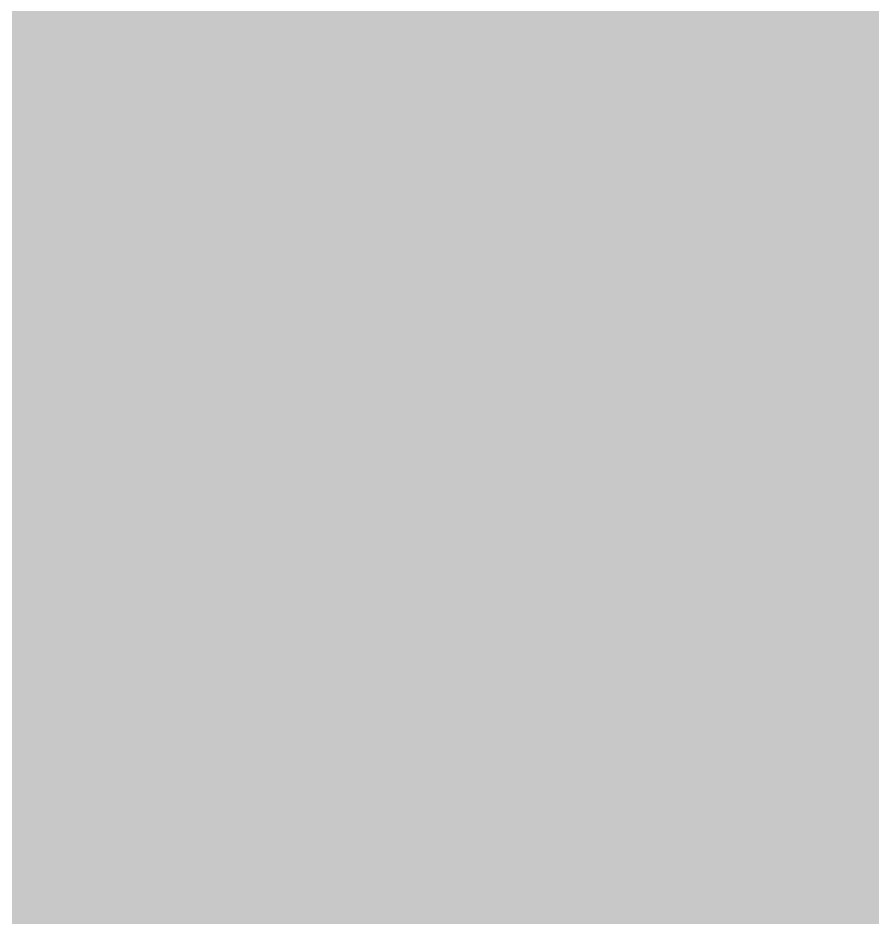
# Model space of a CAD drawing. Header units: millimetres. Extents: x -2 to 135, y -2 to 106.
# Drawn here: x 65.483 to 65.6924, y 14.697 to 14.9174 of the extents above; entities that cross this region are included whole.
import ezdxf

# ---------------------------------------------------------------- set-up
doc = ezdxf.new("R2010")
doc.units = ezdxf.units.MM
doc.header["$MEASUREMENT"] = 0
for name, color, linetype, true_color in [('Bottom-Layer', 7, 'Continuous', 0x0000ff), ('Custom1', 7, 'Continuous', 0x9069e9), ('Top-Layer', 7, 'Continuous', 0xff0000), ('Top-Silkscreen-Layer', 7, 'Continuous', 0xffcc00)]:
    doc.layers.add(name, color=color, linetype=linetype, true_color=true_color)

msp = doc.modelspace()

# ---------------------------------------------------------------- hatches: boundary and pattern name
at = {"layer": 'Bottom-Layer'}
for points in [[(126.42373, 0.35814), (41.67627, 0.35814), (42.32022, 1.129), (42.80075, 2.01104), (43.09924, 2.9701), (43.20413, 3.96905), (43.11137, 4.9692), (42.82453, 5.93181), (42.35474, 6.81961), (41.72018, 7.59822), (40.94544, 8.23749), (40.0605, 8.71266), (39.09964, 9.00533), (38.10008, 9.10416), (37.10051, 9.00533), (36.13965, 8.71266), (35.25472, 8.23749), (34.47997, 7.59822), (33.84541, 6.81961), (33.37562, 5.93181), (33.08879, 4.9692), (32.99602, 3.96905), (33.10091, 2.9701), (33.3994, 2.01104), (33.87993, 1.129), (34.52388, 0.35814), (0.35814, 0.35814), (0.35814, 99.54206), (34.52388, 99.54206), (33.87993, 98.7712), (33.3994, 97.88916), (33.10091, 96.9301), (32.99602, 95.93115), (33.08879, 94.93101), (33.37562, 93.96839), (33.84541, 93.08059), (34.47997, 92.30198), (35.25472, 91.66271), (36.13965, 91.18754), (37.10051, 90.89487), (38.10008, 90.79604), (39.09964, 90.89487), (40.0605, 91.18754), (40.94544, 91.66271), (41.72018, 92.30198), (42.35474, 93.08059), (42.82453, 93.96839), (43.11137, 94.93101), (43.20413, 95.93115), (43.09924, 96.9301), (42.80075, 97.88916), (42.32022, 98.7712), (41.67627, 99.54206), (126.42407, 99.54206), (125.77903, 98.7696), (125.29808, 97.8856), (124.99993, 96.92441), (124.89616, 95.92341), (124.99082, 94.92151), (125.28021, 93.95765), (125.75309, 93.06931), (126.39108, 92.29101), (127.16938, 91.65302), (128.05772, 91.18014), (129.02158, 90.89075), (130.02348, 90.7961), (131.02448, 90.89986), (131.98567, 91.19801), (132.86967, 91.67896), (133.64213, 92.324), (133.64213, 7.57586), (132.8697, 8.22091), (131.98572, 8.70188), (131.02456, 9.00005), (130.02358, 9.10385), (129.02169, 9.00923), (128.05783, 8.71988), (127.16948, 8.24705), (126.39117, 7.6091), (125.75315, 6.83085), (125.28023, 5.94255), (124.99079, 4.97872), (124.89608, 3.97684), (124.99978, 2.97584), (125.29787, 2.01465), (125.77875, 1.13063)], [(49.74701, 14.36705), (49.49515, 14.31696), (49.28163, 14.17429), (47.95561, 12.84827), (47.78528, 12.55323), (47.78528, 12.21255), (47.95561, 11.91752), (48.25065, 11.74718), (48.59133, 11.74718), (48.88637, 11.91752), (50.01962, 13.05077), (65.45525, 13.05077), (65.7071, 13.10087), (65.92062, 13.24354), (67.75665, 15.07956), (67.92699, 15.3746), (67.92699, 15.71528), (67.75665, 16.01032), (67.46161, 16.18066), (67.12093, 16.18066), (66.8259, 16.01032), (65.18263, 14.36705)]]:
    msp.add_hatch(color=256, dxfattribs=at).paths.add_polyline_path(points)
at = {"layer": 'Top-Layer'}
msp.add_hatch(color=256, dxfattribs=at).paths.add_polyline_path([(126.42373, 0.35814), (41.67627, 0.35814), (42.32022, 1.129), (42.80075, 2.01104), (43.09924, 2.9701), (43.20413, 3.96905), (43.11137, 4.9692), (42.82453, 5.93181), (42.35474, 6.81961), (41.72018, 7.59822), (40.94544, 8.23749), (40.0605, 8.71266), (39.09964, 9.00533), (38.10008, 9.10416), (37.10051, 9.00533), (36.13965, 8.71266), (35.25472, 8.23749), (34.47997, 7.59822), (33.84541, 6.81961), (33.37562, 5.93181), (33.08879, 4.9692), (32.99602, 3.96905), (33.10091, 2.9701), (33.3994, 2.01104), (33.87993, 1.129), (34.52388, 0.35814), (0.35814, 0.35814), (0.35814, 99.54206), (34.52388, 99.54206), (33.87993, 98.7712), (33.3994, 97.88916), (33.10091, 96.9301), (32.99602, 95.93115), (33.08879, 94.93101), (33.37562, 93.96839), (33.84541, 93.08059), (34.47997, 92.30198), (35.25472, 91.66271), (36.13965, 91.18754), (37.10051, 90.89487), (38.10008, 90.79604), (39.09964, 90.89487), (40.0605, 91.18754), (40.94544, 91.66271), (41.72018, 92.30198), (42.35474, 93.08059), (42.82453, 93.96839), (43.11137, 94.93101), (43.20413, 95.93115), (43.09924, 96.9301), (42.80075, 97.88916), (42.32022, 98.7712), (41.67627, 99.54206), (126.42407, 99.54206), (125.77903, 98.7696), (125.29808, 97.8856), (124.99993, 96.92441), (124.89616, 95.92341), (124.99082, 94.92151), (125.28021, 93.95765), (125.75309, 93.06931), (126.39108, 92.29101), (127.16938, 91.65302), (128.05772, 91.18014), (129.02158, 90.89075), (130.02348, 90.7961), (131.02448, 90.89986), (131.98567, 91.19801), (132.86967, 91.67896), (133.64213, 92.324), (133.64213, 7.57586), (132.8697, 8.22091), (131.98572, 8.70188), (131.02456, 9.00005), (130.02358, 9.10385), (129.02169, 9.00923), (128.05783, 8.71988), (127.16948, 8.24705), (126.39117, 7.6091), (125.75315, 6.83085), (125.28023, 5.94255), (124.99079, 4.97872), (124.89608, 3.97684), (124.99978, 2.97584), (125.29787, 2.01465), (125.77875, 1.13063)])

# ---------------------------------------------------------------- linework, layer by layer
at = {"layer": 'Custom1', "const_width": 0.15}
msp.add_lwpolyline([(62.82907, 14.83083), (67.14908, 14.83083)], dxfattribs=at)
msp.add_lwpolyline([(62.82907, 14.83083), (67.14908, 14.83083)], dxfattribs=at)
at = {"layer": 'Top-Silkscreen-Layer', "const_width": 0.2}
for points in [[(63.88907, 14.93083), (67.28907, 14.93083)], [(63.88907, 14.93083), (67.28907, 14.93083)], [(65.58907, 14.93083), (65.58907, 12.13083)], [(65.58907, 14.93083), (65.58907, 12.13083)]]:
    msp.add_lwpolyline(points, dxfattribs=at)

doc.saveas('drawing.dxf')
